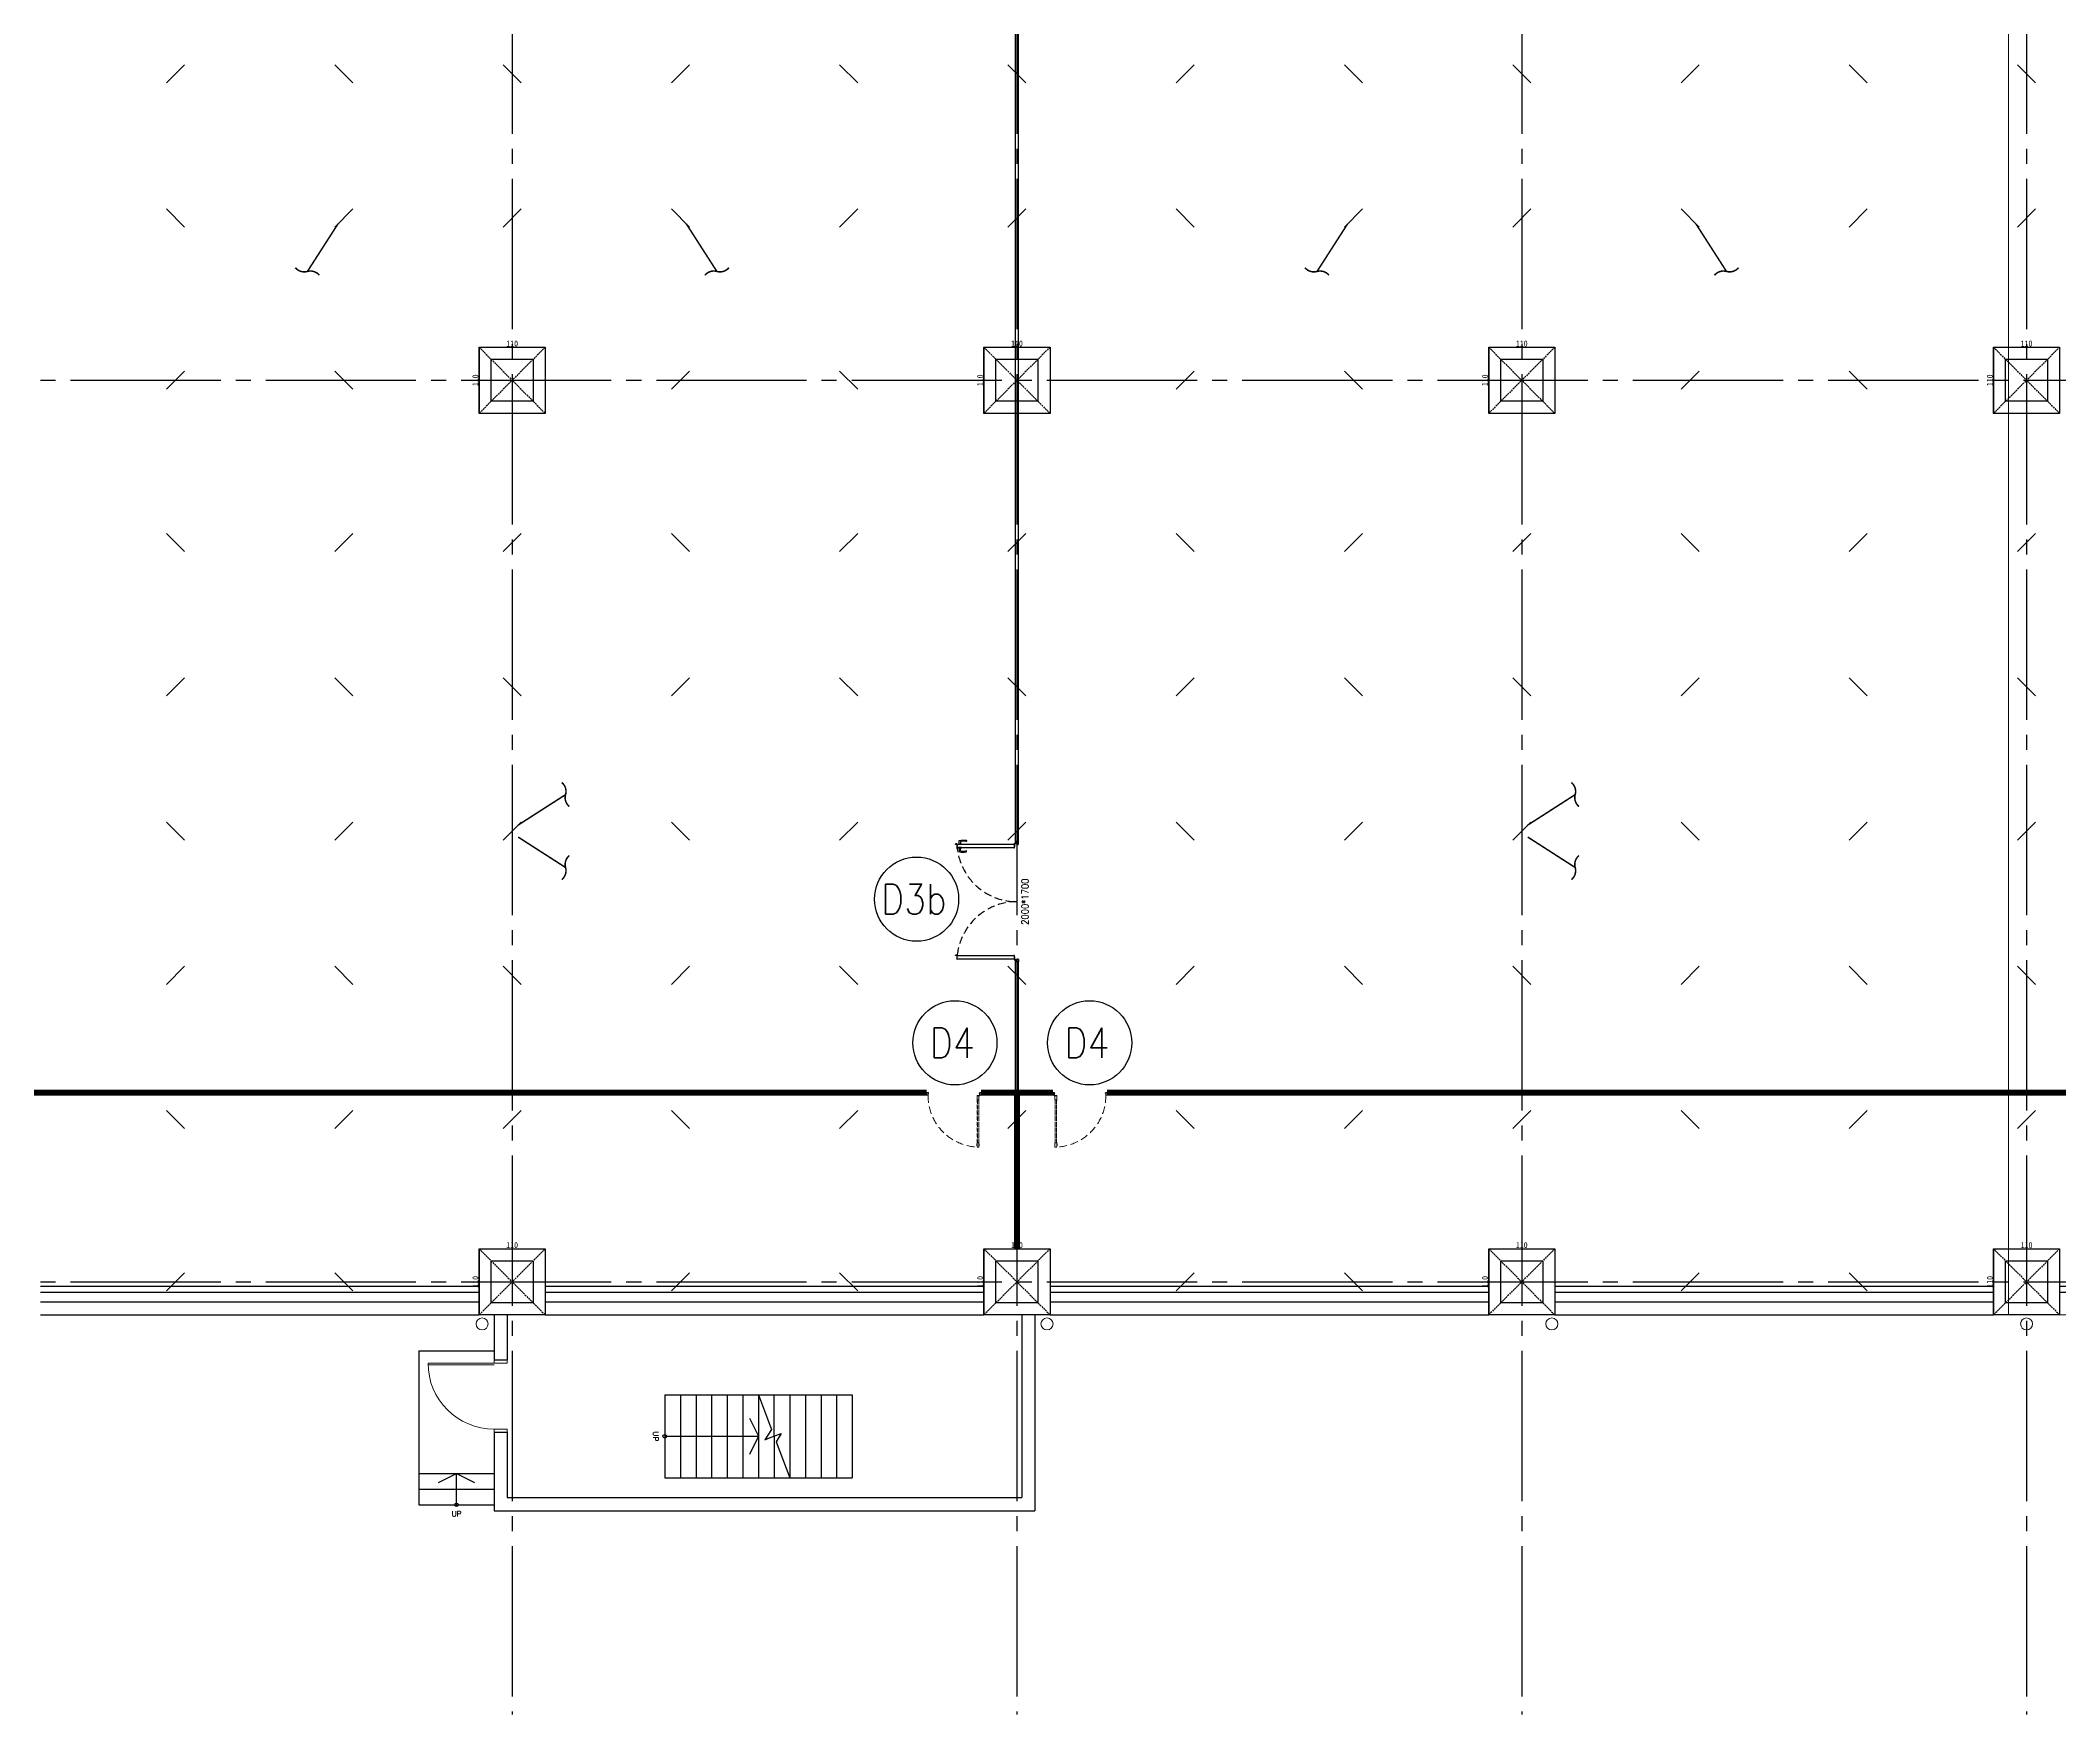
# Model space of a CAD drawing. Header units: millimetres. Extents: x -960 to 39633, y -720 to 12125.
# Drawn here: x 6055 to 9415, y -720 to 2065 of the extents above; entities that cross this region are included whole.
import ezdxf
from ezdxf.enums import TextEntityAlignment as Align

# ---------------------------------------------------------------- set-up
doc = ezdxf.new("R2010")
doc.units = ezdxf.units.MM
doc.header["$LTSCALE"] = 100
for name, pattern in [('188K-SM-03-F05-ARCH-PA-Y2257103$0$DASHED', [19.05, 12.7, -6.35]), ('X-S-FAB-L05$0$COL-CEN-LIN', [3.25, 2.5, -0.25, 0.25, -0.25]), ('X-S-FAB-L05$0$DASHED', [0.75, 0.5, -0.25]), ('X-S-FAB-L05$0$HIDDEN', [0.4, 0.3, -0.1])]:
    doc.linetypes.add(name, pattern=pattern)
for name, color, linetype in [('0-xref', 7, 'Continuous'), ('188K-SM-03-F05-ARCH-PA-Y2257103$0$K-DIivder-3.5', 102, '188K-SM-03-F05-ARCH-PA-Y2257103$0$DASHED'), ('188K-SM-03-F05-ARCH-PA-Y2257103$0$K-Door', 4, 'Continuous'), ('188K-SM-03-F05-ARCH-PA-Y2257103$0$K-TXT', 53, 'Continuous'), ('188K-SM-03-F05-ARCH-PA-Y2257103$0$K-W-P1-3.5-非抗', 200, 'Continuous'), ('188K-SM-03-F05-ARCH-PA-Y2257103$0$K-岩棉 2hr 3.5-非抗', 11, 'Continuous'), ('X-S-FAB-L05$0$0-arr', 8, 'Continuous'), ('X-S-FAB-L05$0$0-stc', 8, 'Continuous'), ('X-S-FAB-L05$0$12', 8, 'Continuous'), ('X-S-FAB-L05$0$1_L05平面圖_1_A-OBJE-MEP', 8, 'Continuous'), ('X-S-FAB-L05$0$1_L05平面圖_1_Door', 8, 'Continuous'), ('X-S-FAB-L05$0$AREA', 8, 'Continuous'), ('X-S-FAB-L05$0$BEAM', 8, 'Continuous'), ('X-S-FAB-L05$0$BLOCK', 8, 'Continuous'), ('X-S-FAB-L05$0$BR-D', 8, 'X-S-FAB-L05$0$DASHED'), ('X-S-FAB-L05$0$CCL', 8, 'X-S-FAB-L05$0$COL-CEN-LIN'), ('X-S-FAB-L05$0$COL', 8, 'Continuous'), ('X-S-FAB-L05$0$COL-S', 8, 'Continuous'), ('X-S-FAB-L05$0$S-FNDN', 8, 'Continuous'), ('X-S-FAB-L05$0$S-鋼柱', 8, 'Continuous'), ('X-S-FAB-L05$0$SLAB', 8, 'Continuous'), ('X-S-FAB-L05$0$ST', 8, 'Continuous'), ('X-S-FAB-L05$0$TXT', 8, 'Continuous'), ('X-S-FAB-L05$0$WALL-RC', 8, 'Continuous'), ('X-S-FAB-L05$0$斜撐', 8, 'Continuous')]:
    doc.layers.add(name, color=color, linetype=linetype)
doc.layers.add('188K-SM-03-F05-ARCH-PA-Y2257103$0$K-DOOR-鋼板門', color=150, linetype='188K-SM-03-F05-ARCH-PA-Y2257103$0$DASHED', lineweight=9)
doc.layers.add('X-S-FAB-L05$0$XREF', color=8, linetype='Continuous', lineweight=0)
doc.styles.add('188K-SM-03-F05-ARCH-PA-Y2257103$0$Standard', font='txt.shx', dxfattribs={"bigfont": 'chineset.shx'})
doc.styles.add('X-S-FAB-L05$0$CHINA', font='simplex.shx', dxfattribs={"width": 0.75, "bigfont": 'chineset.shx'})
doc.styles.add('X-S-FAB-L05$0$DIM', font='', dxfattribs={"width": 0.8})
doc.styles.get('X-S-FAB-L05$0$DIM').set_extended_font_data('MingLiU')
doc.dimstyles.new('X-S-FAB-L05$0$JJP_005_defpoint', dxfattribs={"dimtxt": 20, "dimasz": 0.5, "dimexe": 0.5, "dimexo": 0.5, "dimgap": 0.5, "dimtad": 1, "dimdsep": 46, "dimtxsty": 'X-S-FAB-L05$0$DIM', "dimblk": 'X-S-FAB-L05$0$_None', "dimcen": 10, "dimclrd": 256, "dimclre": 256, "dimclrt": 256, "dimadec": 0, "dimazin": 0, "dimtfac": 1, "dimtix": 1, "dimtmove": 2, "dimatfit": 3, "dimldrblk": 'X-S-FAB-L05$0$_None', "dimfxl": 0.5, "dimtolj": 1, "dimtzin": 0, "dimarcsym": 0})

# ---------------------------------------------------------------- blocks, each defined once
blk = doc.blocks.new('*D173')
at = {"layer": 'DefPoints', "lineweight": -2, "transparency": 16777216}
blk.add_line((0, 0), (110, 0), dxfattribs=at)
at = {"layer": 'DefPoints', "color": 0, "transparency": 16777216}
for p in [(0, 0), (110, 0), (110, 0)]:
    blk.add_point(p, dxfattribs=at)
at = {"layer": 'DefPoints', "transparency": 16777216, "insert": (55, 6.1), "char_height": 10, "attachment_point": 5, "style": 'X-S-FAB-L05$0$DIM'}
blk.add_mtext('\\A1;110', dxfattribs=at)
blk = doc.blocks.new('X-S-FAB-L05$0$_None')
blk = doc.blocks.new('*D174')
at = {"layer": 'DefPoints', "lineweight": -2, "transparency": 16777216}
blk.add_line((0, 0), (0, -110), dxfattribs=at)
at = {"layer": 'DefPoints', "color": 0, "transparency": 16777216}
for p in [(0, 0), (0, -110), (0, -110)]:
    blk.add_point(p, dxfattribs=at)
at = {"layer": 'DefPoints', "transparency": 16777216, "insert": (-6.1, -55), "char_height": 10, "attachment_point": 5, "rotation": 90, "style": 'X-S-FAB-L05$0$DIM'}
blk.add_mtext('\\A1;110', dxfattribs=at)
blk = doc.blocks.new('*U59')
blk.add_lwpolyline([(0, 0.5), (1.534, 0.5), (1.841, 0.09), (1.841, 0.3), (1.841, 0.818), (2.083, 0.5, 0.234256), (2.084, 0.5), (3.682, 0.5)], format="xyb")
blk = doc.blocks.new('X-S-FAB-L05$0$斜撐')
at = {"layer": 'X-S-FAB-L05$0$BR-D', "const_width": 0.5}
blk.add_lwpolyline([(962.11, 215.55, -0.296213), (957.95, 215.19, 0.299957), (953.75, 214.85, 0.006918)], format="xyb", dxfattribs=at)
at = {"layer": 'X-S-FAB-L05$0$BR-D', "linetype": 'ByBlock', "const_width": 0.5}
blk.add_lwpolyline([(964.37, 197.57), (957.95, 215.19)], dxfattribs=at)
blk = doc.blocks.new('X-S-FAB-L05$0$SC1')
at = {"layer": 'DefPoints'}
blk.add_line((27925, 8342.1), (27955, 8312.1), dxfattribs=at)
blk = doc.blocks.new('X-S-FAB-L05$0$VC(C)')
at = {"layer": 'X-S-FAB-L05$0$S-鋼柱', "rotation": 90}
for p in [(14607.1, -25930), (15447.1, -25930), (16287.1, -25930), (17127.1, -25930), (14887.1, -26170), (15167.1, -26170), (15727.1, -26170), (16007.1, -26170), (16567.1, -26170), (16847.1, -26170), (17407.1, -26170), (17687.1, -26170), (14607.1, -26440), (15447.1, -26440), (16287.1, -26440), (17127.1, -26440), (14887.1, -26710), (15167.1, -26710), (15727.1, -26710), (16007.1, -26710), (16567.1, -26710), (16847.1, -26710), (17407.1, -26710), (17687.1, -26710), (14607.1, -26950), (15447.1, -26950), (16287.1, -26950), (17127.1, -26950), (14887.1, -27190), (15167.1, -27190), (15727.1, -27190), (16007.1, -27190), (16567.1, -27190), (16847.1, -27190), (17407.1, -27190), (17687.1, -27190), (14607.1, -27430), (15447.1, -27430), (16287.1, -27430), (17127.1, -27430), (14887.1, -27669.9), (15167.1, -27669.9), (15727.1, -27669.9), (16007.1, -27669.9), (16567.1, -27669.9), (16847.1, -27669.9), (17407.1, -27669.9), (17687.1, -27669.9), (14607.1, -27940), (15447.1, -27940), (16287.1, -27940), (17127.1, -27940)]:
    blk.add_blockref('X-S-FAB-L05$0$SC1', p, dxfattribs=at)
at = {"layer": 'X-S-FAB-L05$0$S-鋼柱'}
for p in [(-21380, -6317.1), (-21100, -6317.1), (-20540, -6317.1), (-20260, -6317.1), (-19700, -6317.1), (-19420, -6317.1), (-18860, -6317.1), (-18580, -6317.1), (-21660, -6557.1), (-20820, -6557.1), (-19980, -6557.1), (-19140, -6557.1), (-21380, -6827.1), (-20540, -6827.1), (-19700, -6827.1), (-18860, -6827.1), (-21660, -7097.1), (-20820, -7097.1), (-19980, -7097.1), (-19140, -7097.1), (-21380, -7337.1), (-21100, -7337.1), (-20540, -7337.1), (-20260, -7337.1), (-19700, -7337.1), (-19420, -7337.1), (-18860, -7337.1), (-18580, -7337.1), (-21660, -7577.1), (-20820, -7577.1), (-19980, -7577.1), (-19140, -7577.1), (-21380, -7817.1), (-21100, -7817.1), (-20540, -7817.1), (-20260, -7817.1), (-19700, -7817.1), (-19420, -7817.1), (-18860, -7817.1), (-18580, -7817.1), (-21660, -8057.1), (-20820, -8057.1), (-19980, -8057.1), (-19140, -8057.1), (-21380, -8327.1), (-20540, -8327.1), (-19700, -8327.1), (-18860, -8327.1)]:
    blk.add_blockref('X-S-FAB-L05$0$SC1', p, dxfattribs=at)
at = {"layer": 'X-S-FAB-L05$0$斜撐'}
for p, xscale, yscale, zscale, rotation in [((2062.8, 3782.6), -5.000000000000004, 5, 5, 167.3146368959792), ((11617.2, 3782.6), 5.000000000000001, 5.000000000000001, 5.000000000000001, 192.6853631040205), ((3742.8, 3782.6), -5.000000000000004, 5, 5, 167.3146368959792), ((13297.2, 3782.6), 5.000000000000001, 5.000000000000001, 5.000000000000001, 192.6853631040205), ((4827.4, 5247.2), 5.000000000000002, 5.000000000000002, 5.000000000000002, 282.6853631040207), ((6507.4, 5247.2), 5.000000000000002, 5.000000000000002, 5.000000000000002, 282.6853631040207), ((4827.4, -3747.2), -5, 5, 5, 257.3146368959793), ((6507.4, -3747.2), -5, 5, 5, 257.3146368959793)]:
    blk.add_blockref('X-S-FAB-L05$0$斜撐', p, dxfattribs=dict(at, xscale=xscale, yscale=yscale, zscale=zscale, rotation=rotation))
blk = doc.blocks.new('X-S-FAB-L05$0$板_3_2', base_point=(11935, 9055))
at = {"layer": 'X-S-FAB-L05$0$S-FNDN', "color": 15, "lineweight": 0, "flags": 128}
blk.add_lwpolyline([(11935, 9055), (4350, 9055), (4350, 7470), (9330, 7470), (9330, -55), (11935, -55), (11935, 4530), (11070, 4530), (11070, 5003), (11935, 5003)], close=True, dxfattribs=at)
blk = doc.blocks.new('188K-SM-03-F05-ARCH-PA-Y2257103$0$雙開門-2000×1700')
for p, q in [((185.2, 96.2), (183.8, 96.1)), ((189.2, 96.2), (185.2, 96.2)), ((185.2, 94), (189.2, 94)), ((189.2, 97.5), (189.2, 92.6)), ((190, 97.5), (189.2, 97.5)), ((189.2, 92.6), (190, 92.6)), ((190, 92.6), (190, 97.5)), ((1.8, 2.5), (0, 2.5)), ((0, -2.5), (0, 2.5)), ((198.2, 2.5), (200, 2.5)), ((200, -2.5), (200, 2.5)), ((1.8, -2.5), (0, -2.5)), ((198.2, -2.5), (200, -2.5))]:
    blk.add_line(p, q)
for points in [[(10.9, 100.1), (10.9, 102), (10.9, 100.1), (4.3, 100.1), (4.3, 100), (4.7, 100), (4.7, 98.9, 0.414214), (4.8, 98.8), (5, 98.8), (5, 98.9), (4.9, 98.9), (4.9, 99.9), (5, 99.9), (5, 4.1), (4.9, 4.1), (4.9, 5.1), (5, 5.1), (5, 5.2), (4.8, 5.2, 0.414214), (4.7, 5.1), (4.7, 4, 0.414214), (4.8, 3.8), (10.2, 3.8, 0.414214), (10.3, 4), (10.3, 5.1, 0.414214), (10.2, 5.2), (10, 5.2), (10, 5.1), (10.1, 5.1), (10.1, 4.1), (10, 4.1), (10, 99.9), (10.1, 99.9), (10.1, 98.9), (10, 98.9), (10, 98.8), (10.2, 98.8, 0.414214), (10.3, 98.9), (10.3, 99.9), (11.1, 99.9, 0.414214), (11.1, 100), (11.1, 102.1, 0.414214), (11.1, 102.2), (10.3, 102.2), (10.3, 102), (10.9, 102)], [(195.9, 100.1), (195.9, 102), (195.9, 100.1), (189.3, 100.1), (189.3, 100), (189.7, 100), (189.7, 98.9, 0.414214), (189.8, 98.8), (190, 98.8), (190, 98.9), (189.9, 98.9), (189.9, 99.9), (190, 99.9), (190, 4.1), (189.9, 4.1), (189.9, 5.1), (190, 5.1), (190, 5.2), (189.8, 5.2, 0.414214), (189.7, 5.1), (189.7, 4, 0.414214), (189.8, 3.8), (195.2, 3.8, 0.414214), (195.3, 4), (195.3, 5.1, 0.414214), (195.2, 5.2), (195, 5.2), (195, 5.1), (195.1, 5.1), (195.1, 4.1), (195, 4.1), (195, 99.9), (195.1, 99.9), (195.1, 98.9), (195, 98.9), (195, 98.8), (195.2, 98.8, 0.414214), (195.3, 98.9), (195.3, 99.9), (196.1, 99.9, 0.414214), (196.1, 100), (196.1, 102.1, 0.414214), (196.1, 102.2), (195.3, 102.2), (195.3, 102), (195.9, 102)], [(195.8, 96.2), (199.8, 96.2), (201.2, 96.1, -0.327495), (202, 95.4, -0.089847), (202.2, 84.7, -1.144881), (200.3, 85.1, 0.137079), (200.3, 93.5, 0.349357), (199.8, 94), (195.8, 94)], [(4.7, -0.6, 0.306748), (4.5, -0.2), (4.1, -0.2, 0.306748), (3.9, -0.6), (4, -0.6, -0.414214), (4.1, -0.7), (4.1, -0.7), (4, -0.7), (4, -1.5), (4.6, -1.5), (4.6, -0.7), (4.5, -0.7), (4.5, -0.7, -0.414214), (4.6, -0.6), (4.7, -0.6), (4.8, -0.6, -0.414214), (5, -0.8), (5, -1.5, -0.320245), (4.7, -1.9), (3, -2.5), (0.6, -2.5, -0.414214), (0, -1.9), (0, 1.9, -0.414214), (0.6, 2.5), (3, 2.5), (3, 0), (3, 0, 0.414214), (3.7, -0.6), (3.9, -0.6)], [(195.3, -0.6, -0.306748), (195.5, -0.2), (195.9, -0.2, -0.306748), (196.1, -0.6), (196, -0.6, 0.414214), (195.9, -0.7), (195.9, -0.7), (196, -0.7), (196, -1.5), (195.4, -1.5), (195.4, -0.7), (195.5, -0.7), (195.5, -0.7, 0.414214), (195.4, -0.6), (195.3, -0.6), (195.2, -0.6, 0.414214), (195, -0.8), (195, -1.5, 0.320245), (195.3, -1.9), (197, -2.5), (199.4, -2.5, 0.414214), (200, -1.9), (200, 1.9, 0.414214), (199.4, 2.5), (197, 2.5), (197, 0), (197, 0, -0.414214), (196.3, -0.6), (196.1, -0.6)]]:
    blk.add_lwpolyline(points, format="xyb")
blk.add_lwpolyline([(195, 92.6), (195, 97.5), (195.8, 97.5), (195.8, 92.6)], close=True)
at = {"ltscale": 500}
for points in [[(3.3, 1), (3.3, 3.1), (3, 3.1), (3, 1)], [(8.5, 3.8), (4, 3.8), (4, 4.1), (8.5, 4.1)], [(191.5, 3.8), (196, 3.8), (196, 4.1), (191.5, 4.1)], [(196.7, 1), (196.7, 3.1), (197, 3.1), (197, 1)]]:
    blk.add_lwpolyline(points, close=True, dxfattribs=at)
at = {"linetype": '188K-SM-03-F05-ARCH-PA-Y2257103$0$DASHED', "ltscale": 0.01}
for centre, start, end in [((0, 0), 0, 87.2908), ((200, 0), 92.7092, 180)]:
    blk.add_arc(centre, 100, start, end, dxfattribs=at)
for centre, major_axis, start_param, end_param in [((212.5, 89.5), (-21.3, 21.3), 0.585307, 0.943734), ((183.8, 84.8), (-0.707, 0.707), 0.872811, 4.284184), ((183.9, 95.2), (0.624, 0.624), 0.866962, 2.13291), ((199.6, 89.3), (-10.9, 10.9), 0.51383, 1.058752), ((185.3, 93.4), (-0.417, 0.417), -0.669314, 0.675093)]:
    blk.add_ellipse(centre, major_axis=major_axis, ratio=1, start_param=start_param, end_param=end_param)
at = {"ltscale": 500, "extrusion": (0, 0, -1)}
blk.add_ellipse((3.5, 3.6), major_axis=(0.495, 0.495), ratio=1, start_param=3.926991, end_param=10.210176, dxfattribs=at)
at = {"ltscale": 500}
blk.add_ellipse((196.5, 3.6), major_axis=(-0.495, 0.495), ratio=1, start_param=3.926991, end_param=10.210176, dxfattribs=at)
at = {"color": 8, "style": '188K-SM-03-F05-ARCH-PA-Y2257103$0$Standard', "width": 0.85}
blk.add_text('2000*1700', height=12, dxfattribs=at).set_placement((100, -13.5), align=Align.MIDDLE_CENTER)
blk = doc.blocks.new('188K-SM-03-F05-ARCH-PA-Y2257103$0$單開鋼板-900x1700')
at = {"ltscale": 0.005}
for p, q in [((3.5, 81.5), (3.5, 10.4)), ((3.5, 10.4), (3.5, 81.5)), ((3.5, 81.5), (3.5, 81.5)), ((5.9, 10.4), (5.9, 81.5)), ((5.9, 81.5), (6, 81.5)), ((6, 81.5), (6, 10.4)), ((6.1, 86.9), (6.7, 86.9)), ((6.1, 83.5), (6.1, 86.9)), ((6.7, 83.5), (6.1, 83.5)), ((6.7, 86.9), (6.7, 83.5)), ((0, 2), (0, -2)), ((2, 2.3), (0.3, 2.3)), ((2.1, -1), (2.1, 2.2)), ((3.5, 10.4), (3.5, 10.4)), ((6, 10.4), (5.9, 10.4)), ((87.9, -1), (87.9, 2.2)), ((88, 2.3), (89.7, 2.3)), ((90, 2), (90, -2)), ((0.3, -2.3), (2, -2.3)), ((2, -2.3), (3.1, -1.6)), ((2.6, -1), (2.1, -1)), ((2.5, -1.2), (2.5, -1.1)), ((2.5, -1.1), (2.6, -1.1)), ((3, -1.2), (2.5, -1.2)), ((3.1, -1), (2.9, -1)), ((2.9, -1.1), (3, -1.1)), ((3, -1.1), (3, -1.2)), ((3.1, -1.4), (3.1, -1.1)), ((86.9, -1), (87.1, -1)), ((86.9, -1.4), (86.9, -1.1)), ((88, -2.3), (86.9, -1.6)), ((87, -1.1), (87, -1.2)), ((87.1, -1.1), (87, -1.1)), ((87, -1.2), (87.5, -1.2)), ((87.4, -1), (87.9, -1)), ((87.5, -1.1), (87.4, -1.1)), ((87.5, -1.2), (87.5, -1.1)), ((89.7, -2.3), (88, -2.3))]:
    blk.add_line(p, q, dxfattribs=at)
for points in [[(3.3, 83.5), (3.3, 86.9), (2.8, 86.9), (2.8, 83.5)], [(6.1, 81.7), (6.1, 88.7), (3.3, 88.7), (3.3, 81.7)], [(2.3, -0.4), (2.3, 2.9), (2.1, 2.9), (2.1, -0.4)], [(5.9, 3.6), (2.8, 3.6), (2.8, 3.4), (5.9, 3.4)], [(6.1, 3.2), (6.1, 10.1), (3.3, 10.1), (3.3, 3.2)]]:
    blk.add_lwpolyline(points, close=True, dxfattribs=at)
for points in [[(3.4, 81.7), (3.4, 80.9, 0.158507), (3.4, 80.9), (3.4, 80.8, 0.72636), (3.5, 80.8), (3.5, 80.9, 0.414214), (3.5, 80.9, -0.414214), (3.4, 80.9), (3.4, 81.4, -0.414214), (3.5, 81.5), (3.8, 81.5, 0.414214), (3.8, 81.5), (3.8, 81.5, 0.414214), (3.8, 81.5), (3.5, 81.5, -0.414214), (3.4, 81.5), (3.4, 81.7, -0.414214), (3.5, 81.7), (4.7, 81.7), (4.7, 81.7), (4.7, 81.7), (6, 81.7, -0.414214), (6, 81.7), (6, 81.5, -0.414214), (6, 81.5), (5.7, 81.5, 0.414214), (5.7, 81.5), (5.7, 81.5, 0.414214), (5.7, 81.5), (6, 81.5, -0.414214), (6, 81.4), (6, 80.9, -0.414214), (6, 80.9), (6, 80.9, 0.414214), (6, 80.9), (6, 80.8, 0.72636), (6, 80.8), (6.1, 80.9, 0.158507), (6.1, 80.9), (6.1, 81.7, 0.414214), (6.1, 81.8), (3.4, 81.8, 0.414214)], [(4.7, 10.1), (4.7, 10.1), (3.5, 10.1, -0.414214), (3.4, 10.2), (3.4, 10.3, -0.414214), (3.5, 10.3), (3.8, 10.3, 0.414214), (3.8, 10.3), (3.8, 10.3, 0.414214), (3.8, 10.4), (3.5, 10.4, -0.414214), (3.4, 10.4), (3.4, 10.9, -0.414214), (3.5, 10.9), (3.5, 10.9, 0.414214), (3.5, 10.9), (3.5, 11, 0.72636), (3.4, 11), (3.4, 10.9, 0.158507), (3.4, 10.9), (3.4, 10.1, 0.414214), (3.4, 10.1), (6, 10.1, 0.414214), (6.1, 10.1), (6.1, 10.9, 0.158507), (6.1, 10.9), (6, 11, 0.72636), (6, 11), (6, 10.9, 0.414214), (6, 10.9, -0.414214), (6, 10.9), (6, 10.4, -0.414214), (6, 10.4), (5.7, 10.4, 0.414214), (5.7, 10.3), (5.7, 10.3, 0.414214), (5.7, 10.3), (6, 10.3, -0.414214), (6, 10.3), (6, 10.2, -0.414214), (6, 10.1), (4.7, 10.1)]]:
    blk.add_lwpolyline(points, format="xyb", close=True, dxfattribs=at)
at = {"linetype": '188K-SM-03-F05-ARCH-PA-Y2257103$0$DASHED', "ltscale": 0.01}
blk.add_arc((2.4, 3.3), 85.5, 359.2774, 87.5065, dxfattribs=at)
at = {"ltscale": 0.005}
for centre, major_axis, start_param, end_param in [((0.3, 2), (0.246, -0.246), 2.356194, 3.926991), ((2, 2.2), (0.0738, -0.0738), 7.068583, 8.63938), ((88, 2.2), (-0.0738, -0.0738), -2.356194, -0.785398), ((89.7, 2), (-0.246, -0.246), 2.356194, 3.926991), ((0.3, -2), (-0.246, -0.246), 5.497787, 7.068583), ((2.6, -1.1), (-0.0246, -0.0246), 0.785398, 3.926991), ((2.9, -1.1), (-0.0246, -0.0246), 3.926991, 7.068583), ((3.1, -1.1), (0.0246, -0.0246), 7.068583, 8.63938), ((2.9, -1.4), (0.148, -0.148), 6.162283, 7.068583), ((86.9, -1.1), (-0.0246, -0.0246), -2.356194, -0.785398), ((87.1, -1.4), (-0.148, -0.148), -0.785398, 0.120903), ((87.1, -1.1), (0.0246, -0.0246), -0.785398, 2.356194), ((87.4, -1.1), (0.0246, -0.0246), 2.356194, 5.497787), ((89.7, -2), (0.246, -0.246), -0.785398, 0.785398)]:
    blk.add_ellipse(centre, major_axis=major_axis, ratio=1, start_param=start_param, end_param=end_param, dxfattribs=at)
at = {"ltscale": 0.005, "extrusion": (0, 0, -1)}
blk.add_ellipse((2.4, 3.3), major_axis=(-0.344, 0.344), ratio=1, start_param=5.497787, end_param=11.780972, dxfattribs=at)
blk = doc.blocks.new('188K-SM-03-F05-ARCH-PA-Y2257103')
at = {"layer": '188K-SM-03-F05-ARCH-PA-Y2257103$0$K-DIivder-3.5', "linetype": 'ByBlock', "ltscale": 2, "const_width": 10, "elevation": 0}
for points in [[(7530, 315), (4449.1, 315)], [(7740, 315), (7620, 315)], [(13172.5, 315), (7830, 315)]]:
    blk.add_lwpolyline(points, dxfattribs=at)
at = {"layer": '188K-SM-03-F05-ARCH-PA-Y2257103$0$K-DIivder-3.5', "linetype": 'ByBlock', "ltscale": 2, "const_width": 10}
blk.add_lwpolyline([(7680, 55), (7680, 315)], dxfattribs=at)
at = {"layer": '188K-SM-03-F05-ARCH-PA-Y2257103$0$K-TXT'}
for centre in [(7513, 636.7, 0), (7576.8, 397.7), (7800.9, 397.7)]:
    blk.add_circle(centre, 70, dxfattribs=at)
at = {"layer": '188K-SM-03-F05-ARCH-PA-Y2257103$0$K-W-P1-3.5-非抗'}
for p, q in [((7677.5, 732.5), (7677.5, 8265)), ((7682.5, 732.5), (7682.5, 8265)), ((7677.5, 315), (7677.5, 532.5)), ((7682.5, 315), (7682.5, 532.5))]:
    blk.add_line(p, q, dxfattribs=at)
at = {"layer": '188K-SM-03-F05-ARCH-PA-Y2257103$0$K-岩棉 2hr 3.5-非抗'}
for p, q in [((6785, -7.5, 0), (6055, -7.5, 0)), ((6785, -17.5, 0), (6055, -17.5, 0)), ((7625, -7.5, 0), (6895, -7.5, 0)), ((7625, -17.5, 0), (6895, -17.5, 0)), ((8465, -7.5, 0), (7735, -7.5, 0)), ((8465, -17.5), (7735, -17.5)), ((9305, -7.5, 0), (8575, -7.5, 0)), ((9305, -17.5), (8575, -17.5)), ((10145, -7.5, 0), (9415, -7.5, 0)), ((10145, -17.5), (9415, -17.5))]:
    blk.add_line(p, q, dxfattribs=at)
at = {"layer": '188K-SM-03-F05-ARCH-PA-Y2257103$0$K-Door', "rotation": 89.99999999999999}
blk.add_blockref('188K-SM-03-F05-ARCH-PA-Y2257103$0$雙開門-2000×1700', (7680, 532.5, 0), dxfattribs=at)
at = {"layer": '188K-SM-03-F05-ARCH-PA-Y2257103$0$K-DOOR-鋼板門', "rotation": 180}
blk.add_blockref('188K-SM-03-F05-ARCH-PA-Y2257103$0$單開鋼板-900x1700', (7620, 313, 0), dxfattribs=at)
at = {"layer": '188K-SM-03-F05-ARCH-PA-Y2257103$0$K-DOOR-鋼板門', "xscale": -1, "rotation": 180}
blk.add_blockref('188K-SM-03-F05-ARCH-PA-Y2257103$0$單開鋼板-900x1700', (7740, 313, 0), dxfattribs=at)
at = {"layer": '188K-SM-03-F05-ARCH-PA-Y2257103$0$K-TXT', "style": '188K-SM-03-F05-ARCH-PA-Y2257103$0$Standard', "width": 0.85}
for s, p in [('D3b', (7508.6, 636.7, 0)), ('D4', (7572.4, 397.7)), ('D4', (7796.5, 397.7))]:
    blk.add_text(s, height=50, dxfattribs=at).set_placement(p, align=Align.MIDDLE)
blk = doc.blocks.new('*U58')
at = {"layer": 'DefPoints', "linetype": 'X-S-FAB-L05$0$HIDDEN', "ltscale": 0.1}
for p, q in [((110, 0), (0, -110)), ((0, 0), (110, -110))]:
    blk.add_line(p, q, dxfattribs=at)
at = {"layer": 'X-S-FAB-L05$0$COL', "ltscale": 0.1}
blk.add_lwpolyline([(0, 0), (110, 0), (110, -110), (0, -110)], close=True, dxfattribs=at)
at = {"layer": 'DefPoints'}
dim = blk.add_linear_dim(base=(0, -110), p1=(0, 0), p2=(0, -110), angle=90, dimstyle='X-S-FAB-L05$0$JJP_005_defpoint', override={"dimtxt": 10}, dxfattribs=at)
dim.commit()
dim.dimension.update_dxf_attribs({"geometry": '*D174', "text_midpoint": (-6.067, -55)})
dim = blk.add_linear_dim(base=(110, 0), p1=(0, 0), p2=(110, 0), dimstyle='X-S-FAB-L05$0$JJP_005_defpoint', override={"dimtxt": 10}, dxfattribs=at)
dim.commit()
dim.dimension.update_dxf_attribs({"geometry": '*D173', "text_midpoint": (55, 6.067)})
blk = doc.blocks.new('X-S-FAB-L05$0$FAB2-L05')
at = {"layer": 'X-S-FAB-L05$0$CCL'}
for p, q in [((-19320, 11005), (-19320, 0)), ((-18480, 11005), (-18480, 0)), ((-17640, 11005), (-17640, 0)), ((-16800, 11005), (-16800, 0)), ((-26880, 2220), (1210, 2220)), ((-26880, 720), (1210, 720))]:
    blk.add_line(p, q, dxfattribs=at)
at = {"layer": 'X-S-FAB-L05$0$COL-S'}
for points in [[(-19355, 2255), (-19285, 2255), (-19285, 2185), (-19355, 2185)], [(-18515, 2255), (-18445, 2255), (-18445, 2185), (-18515, 2185)], [(-17675, 2255), (-17605, 2255), (-17605, 2185), (-17675, 2185)], [(-16835, 2255), (-16765, 2255), (-16765, 2185), (-16835, 2185)], [(-19355, 755), (-19285, 755), (-19285, 685), (-19355, 685)], [(-18515, 755), (-18445, 755), (-18445, 685), (-18515, 685)], [(-17675, 755), (-17605, 755), (-17605, 685), (-17675, 685)], [(-16835, 755), (-16765, 755), (-16765, 685), (-16835, 685)]]:
    blk.add_lwpolyline(points, close=True, dxfattribs=at)
at = {"layer": 'X-S-FAB-L05$0$BEAM'}
for p in [(-19375, 2275), (-18535, 2275), (-17695, 2275), (-16855, 2275), (-19375, 775), (-18535, 775), (-17695, 775), (-16855, 775)]:
    blk.add_blockref('*U58', p, dxfattribs=at)
blk = doc.blocks.new('X-S-FAB-L05')
at = {"layer": 'X-S-FAB-L05$0$0-arr', "color": 4}
for points in [[(7235, -227), (7250, -257), (7235, -287)], [(6717.5, -334), (6747.5, -319), (6777.5, -334)]]:
    blk.add_lwpolyline(points, dxfattribs=at)
for centre in [(7094, -257), (6747.5, -371)]:
    blk.add_circle(centre, 3, dxfattribs=at)
at = {"layer": 'X-S-FAB-L05$0$12'}
for points in [[(7094, -257), (7250, -257)], [(6747.5, -371), (6747.5, -319)]]:
    blk.add_lwpolyline(points, dxfattribs=at)
at = {"layer": 'X-S-FAB-L05$0$1_L05平面圖_1_A-OBJE-MEP', "color": 8, "lineweight": 0, "ltscale": 10}
for centre in [(6790, -70), (7730, -70), (8570, -70), (9360, -70)]:
    blk.add_circle(centre, 10, dxfattribs=at)
at = {"layer": 'X-S-FAB-L05$0$1_L05平面圖_1_Door', "color": 4, "lineweight": 0, "ltscale": 10}
for p, q in [((6810, -135.019), (6810, -130.019)), ((6832, -130.019), (6832, -135.019)), ((6810, -135.019), (6700, -135.019)), ((6700, -135.019), (6700, -138.019)), ((6700, -138.019), (6810, -138.019)), ((6832, -135.019), (6810, -135.019)), ((6810, -250.019), (6810, -245.019)), ((6810, -245.019), (6832, -245.019)), ((6832, -245.019), (6832, -250.019))]:
    blk.add_line(p, q, dxfattribs=at)
blk.add_arc((6810, -135.019), 110, 180, 270, dxfattribs=at)
at = {"layer": 'X-S-FAB-L05$0$AREA'}
for p, q in [((7250, -188), (7406, -188)), ((7276, -256.906), (7276, -188)), ((7302, -188), (7302, -326)), ((7328, -188), (7328, -326)), ((7354, -188), (7354, -326)), ((7380, -188), (7380, -326)), ((7406, -188), (7406, -326)), ((7302, -326), (7406, -326))]:
    blk.add_line(p, q, dxfattribs=at)
at = {"layer": 'X-S-FAB-L05$0$COL-S'}
for points in [[(6805, 1535), (6875, 1535), (6875, 1465), (6805, 1465)], [(7645, 1535), (7715, 1535), (7715, 1465), (7645, 1465)], [(8485, 1535), (8555, 1535), (8555, 1465), (8485, 1465)], [(9325, 1535), (9395, 1535), (9395, 1465), (9325, 1465)], [(6805, 35), (6875, 35), (6875, -35), (6805, -35)], [(7645, 35), (7715, 35), (7715, -35), (7645, -35)], [(8485, 35), (8555, 35), (8555, -35), (8485, -35)], [(9325, 35), (9395, 35), (9395, -35), (9325, -35)]]:
    blk.add_lwpolyline(points, close=True, dxfattribs=at)
at = {"layer": 'X-S-FAB-L05$0$ST'}
for p, q in [((6685, -115), (6810, -115)), ((6685, -115), (6685, -371)), ((7094, -188), (7250, -188)), ((7094, -188), (7094, -326)), ((7120, -188), (7120, -326)), ((7146, -188), (7146, -326)), ((7172, -188), (7172, -326)), ((7198, -188), (7198, -326)), ((7224, -188), (7224, -326)), ((7250, -188), (7250, -326)), ((7276, -256.906), (7276, -326)), ((6685, -319), (6810, -319)), ((7094, -326), (7302, -326)), ((6685, -345), (6810, -345)), ((6685, -371), (6810, -371))]:
    blk.add_line(p, q, dxfattribs=at)
at = {"layer": 'X-S-FAB-L05$0$WALL-RC'}
for p, q in [((6055, -33), (6785, -33)), ((6895, -33), (7625, -33)), ((7735, -33), (8465, -33)), ((8575, -33), (9305, -33)), ((6055, -55), (6785, -55)), ((6810, -55), (6810, -130)), ((6832, -55), (6832, -130)), ((6895, -55), (7625, -55)), ((7688, -55), (7688, -359)), ((7710, -55), (7710, -381)), ((7735, -55), (8465, -55)), ((8575, -55), (9305, -55)), ((6810, -130), (6832, -130)), ((6810, -250), (6832, -250)), ((6810, -250), (6810, -381)), ((6832, -250), (6832, -359)), ((6832, -359), (7688, -359)), ((6810, -381), (7710, -381))]:
    blk.add_line(p, q, dxfattribs=at)
at = {"layer": 'X-S-FAB-L05$0$0-stc', "xscale": 40.00000000000001, "yscale": 40.00000000000001, "zscale": 40.00000000000001, "rotation": 290.6469908249704}
blk.add_blockref('*U59', (7231.285, -195.052), dxfattribs=at)
at = {"layer": 'X-S-FAB-L05$0$BEAM'}
for p in [(6785, 1555), (7625, 1555), (8465, 1555), (9305, 1555), (6785, 55), (7625, 55), (8465, 55), (9305, 55)]:
    blk.add_blockref('*U58', p, dxfattribs=at)
at = {"layer": 'X-S-FAB-L05$0$BLOCK'}
blk.add_blockref('X-S-FAB-L05$0$FAB2-L05', (26160, -720), dxfattribs=at)
at = {"layer": 'X-S-FAB-L05$0$SLAB', "color": 15, "lineweight": 0}
blk.add_blockref('X-S-FAB-L05$0$板_3_2', (11935, 9055), dxfattribs=at)
at = {"layer": 'X-S-FAB-L05$0$XREF'}
blk.add_blockref('X-S-FAB-L05$0$VC(C)', (0, 0), dxfattribs=at)
at = {"layer": 'X-S-FAB-L05$0$TXT', "style": 'X-S-FAB-L05$0$CHINA'}
blk.add_text('UP', height=9, rotation=270, dxfattribs=at).set_placement((7079, -257, 0), align=Align.MIDDLE_CENTER)
blk.add_text('UP', height=9, dxfattribs=at).set_placement((6747.5, -386, 0), align=Align.MIDDLE_CENTER)

msp = doc.modelspace()

# ---------------------------------------------------------------- block references
msp.add_blockref('188K-SM-03-F05-ARCH-PA-Y2257103', (0, 0))
at = {"layer": '0-xref'}
msp.add_blockref('X-S-FAB-L05', (0, 0), dxfattribs=at)

doc.saveas('drawing.dxf')
